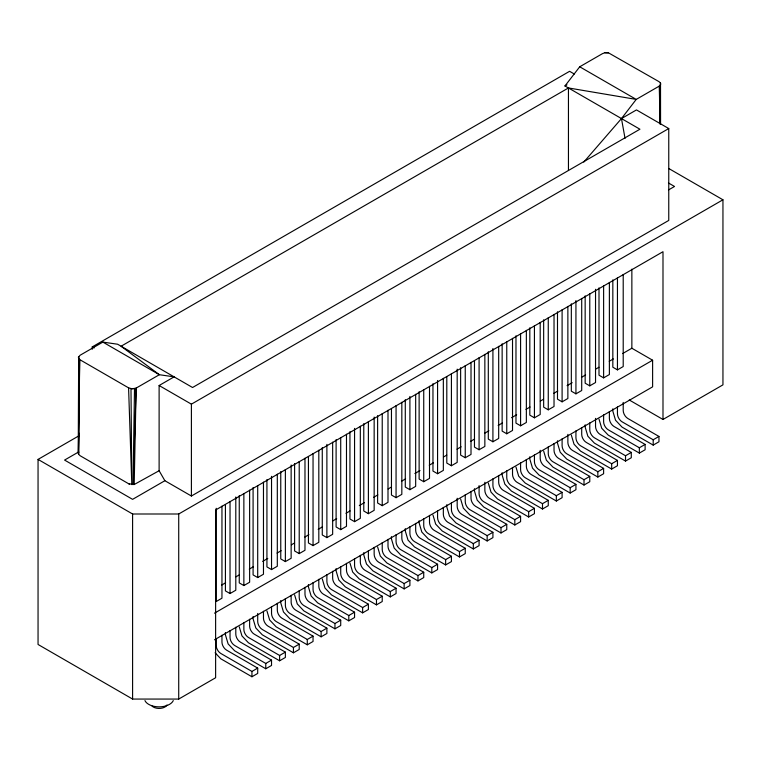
<?xml version="1.0" encoding="UTF-8"?>
<svg xmlns="http://www.w3.org/2000/svg" width="761" height="761" viewBox="0 0 761 761"><rect width="100%" height="100%" fill="white"/><g stroke="black" fill="none" stroke-linecap="round" stroke-linejoin="round"><path stroke-width="1.14" d="M102.868 342.098L159.372 374.716L174.117 376.857L159.116 385.513L159.116 470.726L134.183 484.529L128.58 483.711L80.124 455.734L78.621 454.288L79.677 359.592L78.373 357.242L80.124 355.235L102.868 342.098L117.632 344.229L192.552 387.511L639.934 129.218L564.957 85.964L579.72 66.787L602.474 53.651L604.909 52.737L608.429 52.813L658.969 81.636L660.472 82.968L660.672 84.309L658.969 86.278L636.225 99.406L621.471 118.573L583.811 162.064M78.764 432.904L78.621 454.288M134.183 484.529L136.133 388.1L159.372 374.716L121.066 346.236L568.448 87.953L636.225 99.406L579.72 66.787M78.735 452.262L78.421 452.909L78.621 356.586L78.373 453.594L79.677 359.592L128.58 387.853L132.157 388.785L136.133 388.1L133.004 484.643L134.507 388.605L130.987 388.662L131.815 484.624L128.58 387.853M92.243 349.261L92.243 346.902L569.599 71.306L574.317 74.026M564.957 85.964L566.964 84.813M629.242 399.982L662.993 419.473L662.993 251.71L215.62 510.003L215.62 677.756L178.721 699.064L132.595 699.064L38.05 644.472L38.05 459.406L79.23 435.634M78.697 451.92L64.571 460.072L132.595 499.349L164.88 480.714L191.401 496.02L668.757 220.424L668.757 128.552L636.472 109.917L621.471 118.573L625.038 138.378M159.116 385.513L191.401 404.158L668.757 128.552M668.472 189.965L674.522 186.474L668.434 182.954M38.05 459.406L132.595 513.998L178.721 513.998L722.95 199.791L722.95 384.857L662.993 419.473M221.508 585.152L225.627 582.774M235.91 576.838L238.992 575.059M249.275 569.123L253.394 566.745M262.65 561.399L267.786 558.431M277.042 553.085L281.161 550.717M291.444 544.781L294.526 542.993M304.809 537.057L308.928 534.679M318.184 529.342L322.293 526.964M332.586 521.028L336.695 518.65M345.951 513.304L350.07 510.935M359.325 505.589L364.462 502.621M373.718 497.275L377.837 494.897M388.12 488.962L391.202 487.183M401.485 481.247L405.603 478.869M414.859 473.523L419.996 470.555M429.252 465.209L433.37 462.84M443.653 456.895L446.736 455.116M457.028 449.18L461.137 446.802M470.393 441.456L474.512 439.087M484.795 433.152L488.904 430.774M498.16 425.428L502.279 423.049M511.535 417.713L516.671 414.745M525.927 409.399L530.046 407.021M540.329 401.085L543.411 399.306M553.694 393.361L557.813 390.992M567.069 385.646L572.215 382.678M581.471 377.332L585.58 374.954M595.863 369.018L598.955 367.24M609.238 361.304L613.347 358.926M622.603 353.58L631.858 348.243L652.615 360.219L652.615 386.845L214.497 639.792M225.418 504.714L225.418 590.888L230.031 593.551L235.796 590.222L235.796 496.962M239.258 495.544L239.258 582.897L243.862 585.561L249.627 582.232L249.627 490.16M253.09 487.554L253.09 574.907L257.703 577.57L263.468 574.241L263.468 482.17M266.93 479.573L266.93 566.916L271.534 569.58L277.308 566.251L277.308 474.179M280.761 471.582L280.761 558.935L285.375 561.589L291.14 558.27L291.14 465.009M294.602 463.592L294.602 550.945L299.216 553.608L304.98 550.279L304.98 458.208M308.433 456.781L308.433 542.954L313.047 545.618L318.811 542.289L318.811 450.217M322.274 447.611L322.274 534.964L326.888 537.627L332.652 534.298L332.652 442.227M336.105 439.63L336.105 526.973L340.719 529.637L346.483 526.308L346.483 434.236M349.946 431.639L349.946 518.992L354.559 521.656L360.324 518.327L360.324 426.255M363.777 423.649L363.777 511.002L368.391 513.665L374.155 510.336L374.155 417.085M377.618 415.658L377.618 503.011L382.231 505.675L387.996 502.346L387.996 410.274M391.458 408.857L391.458 495.021L396.062 497.684L401.827 494.355L401.827 402.284M405.29 399.687L405.29 487.04L409.903 489.703L415.668 486.374L415.668 394.293M419.13 391.696L419.13 479.05L423.734 481.713L429.508 478.384L429.508 386.312M432.961 383.706L432.961 471.059L437.575 473.723L443.34 470.393L443.34 378.322M446.802 376.904L446.802 463.069L451.416 465.732L457.18 462.403L457.18 369.152M460.633 367.734L460.633 455.088L465.247 457.742L471.011 454.422L471.011 362.341M474.474 360.923L474.474 447.097L479.088 449.761L484.852 446.431L484.852 354.36M488.305 351.753L488.305 439.107L492.919 441.77L498.683 438.441L498.683 346.369M502.146 343.763L502.146 431.116L506.759 433.78L512.524 430.45L512.524 338.379M515.977 335.782L515.977 423.126L520.591 425.789L526.355 422.46L526.355 330.388M529.818 327.791L529.818 415.145L534.431 417.808L540.196 414.479L540.196 322.398M543.658 319.801L543.658 407.154L548.262 409.818L554.027 406.488L554.027 314.417M557.49 311.81L557.49 399.164L562.103 401.827L567.868 398.498L567.868 306.426M571.33 303.82L571.33 391.173L575.934 393.837L581.708 390.507L581.708 298.436M585.161 295.839L585.161 383.192L589.775 385.846L595.54 382.526L595.54 289.266M599.002 287.848L599.002 375.202L603.616 377.865L609.38 374.536L609.38 282.464M612.833 279.858L612.833 367.211L617.447 369.875L623.211 366.545L623.211 274.474M214.497 613.166L652.615 360.219M216.191 638.546L216.191 645.471A6.526 3.767 60 0 0 220.804 653.461L251.939 671.43L257.703 668.11L257.703 673.428L251.939 676.757L220.804 658.788L215.097 652.757M230.031 630.565L230.031 637.48A6.526 3.767 60 0 0 234.645 645.471L265.77 663.449L271.534 660.12L271.534 665.447L265.77 668.776L234.645 650.798L228.119 643.911L225.418 634.817L225.418 632.515M243.862 622.574L243.862 629.499A6.526 3.767 60 0 0 248.476 637.48L279.61 655.459L285.375 652.129L285.375 657.456L279.61 660.786L248.476 642.807L241.96 635.92L239.258 626.836M257.703 613.433L257.703 621.509A6.526 3.767 60 0 0 262.317 629.499L293.442 647.468L299.216 644.139L299.216 649.466L293.442 652.795L262.317 634.826L255.791 627.939L253.09 618.845L253.09 616.534M271.534 606.593L271.534 613.518A6.526 3.767 60 0 0 276.148 621.509L307.282 639.478L313.047 636.148L313.047 641.475L307.282 644.805L276.148 626.836L269.632 619.949L266.93 610.855M285.375 598.612L285.375 605.528A6.526 3.767 60 0 0 289.989 613.518L321.123 631.497L326.888 628.167L326.888 633.494L321.123 636.814L289.989 618.845L283.463 611.958L280.761 602.864L280.761 600.562M299.216 590.622L299.216 597.547A6.526 3.767 60 0 0 303.82 605.528L334.954 623.506L340.719 620.177L340.719 625.504L334.954 628.833L303.82 610.855L297.304 603.968L294.602 594.883M313.047 582.631L313.047 589.556A6.526 3.767 60 0 0 317.66 597.547L348.795 615.516L354.559 612.186L354.559 617.513L348.795 620.843L317.66 602.864L311.135 595.987L308.433 586.893L308.433 584.581M326.888 574.641L326.888 581.566A6.526 3.767 60 0 0 331.492 589.556L362.626 607.525L368.391 604.196L368.391 609.523L362.626 612.852L331.492 594.883L324.976 587.996L322.274 578.902M340.719 566.65L340.719 573.575A6.526 3.767 60 0 0 345.332 581.566L376.467 599.535L382.231 596.215L382.231 601.532L376.467 604.862L345.332 586.893L338.807 580.006L336.105 570.912L336.105 568.61M354.559 558.669L354.559 565.585A6.526 3.767 60 0 0 359.173 573.575L390.298 591.554L396.062 588.224L396.062 593.551L390.298 596.881L359.173 578.902L352.647 572.015L349.946 562.931M368.391 550.679L368.391 557.604A6.526 3.767 60 0 0 373.004 565.585L404.139 583.563L409.903 580.234L409.903 585.561L404.139 588.89L373.004 570.912L366.479 564.025L363.777 554.94L363.777 552.629M382.231 542.688L382.231 549.613A6.526 3.767 60 0 0 386.845 557.604L417.97 575.573L423.734 572.243L423.734 577.57L417.97 580.9L386.845 562.931L380.319 556.044L377.618 546.95M396.062 534.698L396.062 541.623A6.526 3.767 60 0 0 400.676 549.613L431.81 567.582L437.575 564.253L437.575 569.58L431.81 572.909L400.676 554.94L394.16 548.053L391.458 538.959L391.458 536.657M409.903 526.717L409.903 533.632A6.526 3.767 60 0 0 414.517 541.623L445.642 559.601L451.416 556.272L451.416 561.599L445.642 564.919L414.517 546.95L407.991 540.063L405.29 530.969L405.29 528.667M423.734 518.726L423.734 525.651A6.526 3.767 60 0 0 428.348 533.632L459.482 551.611L465.247 548.281L465.247 553.608L459.482 556.938L428.348 538.959L421.832 532.072L419.13 522.988L419.13 520.676M437.575 510.736L437.575 517.661A6.526 3.767 60 0 0 442.189 525.651L473.323 543.62L479.088 540.291L479.088 545.618L473.323 548.947L442.189 530.969L435.663 524.091L432.961 514.997M451.416 502.745L451.416 509.67A6.526 3.767 60 0 0 456.02 517.661L487.154 535.63L492.919 532.3L492.919 537.627L487.154 540.957L456.02 522.988L449.504 516.101L446.802 507.007L446.802 504.695M465.247 494.755L465.247 501.68A6.526 3.767 60 0 0 469.86 509.67L500.995 527.649L506.759 524.319L506.759 529.637L500.995 532.966L469.86 514.997L463.335 508.11L460.633 499.016M479.088 485.613L479.088 493.689A6.526 3.767 60 0 0 483.692 501.68L514.826 519.658L520.591 516.329L520.591 521.656L514.826 524.985L483.692 507.007L477.176 500.12L474.474 491.035L474.474 488.724M492.919 478.783L492.919 485.708A6.526 3.767 60 0 0 497.532 493.689L528.667 511.668L534.431 508.338L534.431 513.665L528.667 516.995L497.532 499.016L491.007 492.139L488.305 483.045M506.759 470.793L506.759 477.718A6.526 3.767 60 0 0 511.373 485.708L542.498 503.677L548.262 500.348L548.262 505.675L542.498 509.004L511.373 491.035L504.847 484.148L502.146 475.054L502.146 472.743M520.591 462.802L520.591 469.727A6.526 3.767 60 0 0 525.204 477.718L556.339 495.687L562.103 492.367L562.103 497.684L556.339 501.014L525.204 483.045L518.679 476.158L515.977 467.064M534.431 454.821L534.431 461.737A6.526 3.767 60 0 0 539.045 469.727L570.17 487.706L575.934 484.377L575.934 489.703L570.17 493.033L539.045 475.054L532.519 468.167L529.818 459.073L529.818 456.771M548.262 446.831L548.262 453.756A6.526 3.767 60 0 0 552.876 461.737L584.01 479.715L589.775 476.386L589.775 481.713L584.01 485.042L552.876 467.064L546.36 460.177L543.658 451.092M562.103 438.84L562.103 445.765A6.526 3.767 60 0 0 566.717 453.756L597.842 471.725L603.616 468.395L603.616 473.723L597.842 477.052L566.717 459.073L560.191 452.196L557.49 443.102L557.49 440.79M575.934 430.85L575.934 437.775A6.526 3.767 60 0 0 580.548 445.765L611.682 463.734L617.447 460.405L617.447 465.732L611.682 469.061L580.548 451.092L574.032 444.205L571.33 435.111M589.775 422.859L589.775 429.784A6.526 3.767 60 0 0 594.389 437.775L625.523 455.753L631.288 452.424L631.288 457.751L625.523 461.071L594.389 443.102L587.863 436.215L585.161 427.121L585.161 424.819M603.616 414.878L603.616 421.803A6.526 3.767 60 0 0 608.22 429.784L639.354 447.763L645.119 444.434L645.119 449.761L639.354 453.09L608.22 435.111L601.704 428.224L599.002 419.14M617.447 406.888L617.447 413.813A6.526 3.767 60 0 0 622.06 421.803L653.195 439.772L658.959 436.443L658.959 441.77L653.195 445.099L622.06 427.121L615.535 420.243L612.833 411.149L612.833 408.838M604.909 52.737L608.429 52.813M128.58 483.711L129.589 484.177M668.748 168.495L722.95 199.791M658.959 436.443L627.825 418.474A6.526 3.767 60 0 1 623.211 410.483L623.211 402.407M645.119 444.434L613.984 426.455A6.526 3.767 60 0 1 609.38 418.474L609.38 411.549M631.288 452.424L600.153 434.445A6.526 3.767 60 0 1 595.54 426.455L595.54 418.379M617.447 460.405L586.312 442.436A6.526 3.767 60 0 1 581.708 434.445L581.708 427.52M603.616 468.395L572.481 450.426A6.526 3.767 60 0 1 567.868 442.436L567.868 434.36M589.775 476.386L558.641 458.407A6.526 3.767 60 0 1 554.027 450.426L554.027 443.501M575.934 484.377L544.809 466.398A6.526 3.767 60 0 1 540.196 458.407L540.196 450.331M562.103 492.367L530.969 474.388A6.526 3.767 60 0 1 526.355 466.398L526.355 459.473M548.262 500.348L517.138 482.379A6.526 3.767 60 0 1 512.524 474.388L512.524 467.463M534.431 508.338L503.297 490.369A6.526 3.767 60 0 1 498.683 482.379L498.683 475.454M520.591 516.329L489.466 498.35A6.526 3.767 60 0 1 484.852 490.369L484.852 482.284M506.759 524.319L475.625 506.341A6.526 3.767 60 0 1 471.011 498.35L471.011 491.435M492.919 532.3L461.784 514.331A6.526 3.767 60 0 1 457.18 506.341L457.18 498.265M479.088 540.291L447.953 522.322A6.526 3.767 60 0 1 443.34 514.331L443.34 507.406M465.247 548.281L434.112 530.303A6.526 3.767 60 0 1 429.508 522.322L429.508 515.397M92.243 346.902L94.126 347.996M451.416 556.272L420.281 538.293A6.526 3.767 60 0 1 415.668 530.303L415.668 523.387M437.575 564.253L406.441 546.284A6.526 3.767 60 0 1 401.827 538.293L401.827 531.368M423.734 572.243L392.609 554.274A6.526 3.767 60 0 1 387.996 546.284L387.996 539.359M409.903 580.234L378.769 562.265A6.526 3.767 60 0 1 374.155 554.274L374.155 547.349M396.062 588.224L364.938 570.246A6.526 3.767 60 0 1 360.324 562.265L360.324 555.34M382.231 596.215L351.097 578.236A6.526 3.767 60 0 1 346.483 570.246L346.483 563.33M368.391 604.196L337.266 586.227A6.526 3.767 60 0 1 332.652 578.236L332.652 571.311M354.559 612.186L323.425 594.217A6.526 3.767 60 0 1 318.811 586.227L318.811 579.302M340.719 620.177L309.584 602.198A6.526 3.767 60 0 1 304.98 594.217L304.98 587.292M326.888 628.167L295.753 610.189A6.526 3.767 60 0 1 291.14 602.198L291.14 595.283M313.047 636.148L281.912 618.179A6.526 3.767 60 0 1 277.308 610.189L277.308 603.264M299.216 644.139L268.081 626.17A6.526 3.767 60 0 1 263.468 618.179L263.468 611.254M285.375 652.129L254.241 634.16A6.526 3.767 60 0 1 249.627 626.17L249.627 619.245M271.534 660.12L240.409 642.141A6.526 3.767 60 0 1 235.796 634.16L235.796 627.235M257.703 668.11L226.569 650.132A6.526 3.767 60 0 1 221.955 642.141L221.955 635.216M159.116 470.726L164.88 480.714M659.93 123.586L659.407 85.993L659.835 123.862M653.195 439.772L653.195 445.099M639.354 447.763L639.354 453.09M631.858 269.147L631.858 348.243M625.523 455.753L625.523 461.071M617.447 277.803L617.447 369.875M611.682 463.734L611.682 469.061M603.616 285.794L603.616 377.865M597.842 471.725L597.842 477.052M589.775 293.775L589.775 385.846M584.01 479.715L584.01 485.042M575.934 300.585L575.934 393.837M570.17 487.706L570.17 493.033M568.448 87.953L568.448 170.397M562.103 309.756L562.103 401.827M556.339 495.687L556.339 501.014M548.262 317.746L548.262 409.818M542.498 503.677L542.498 509.004M534.431 325.727L534.431 417.808M528.667 511.668L528.667 516.995M520.591 333.718L520.591 425.789M514.826 519.658L514.826 524.985M506.759 341.708L506.759 433.78M500.995 527.649L500.995 532.966M492.919 348.519L492.919 441.77M487.154 535.63L487.154 540.957M479.088 357.68L479.088 449.761M473.323 543.62L473.323 548.947M465.247 365.67L465.247 457.742M459.482 551.611L459.482 556.938M451.416 373.661L451.416 465.732M445.642 559.601L445.642 564.919M437.575 380.471L437.575 473.723M431.81 567.582L431.81 572.909M423.734 389.642L423.734 481.713M417.97 575.573L417.97 580.9M409.903 396.443L409.903 489.703M404.139 583.563L404.139 588.89M396.062 405.613L396.062 497.684M390.298 591.554L390.298 596.881M382.231 413.604L382.231 505.675M376.467 599.535L376.467 604.862M368.391 421.594L368.391 513.665M362.626 607.525L362.626 612.852M354.559 428.395L354.559 521.656M348.795 615.516L348.795 620.843M340.719 437.565L340.719 529.637M334.954 623.506L334.954 628.833M326.888 444.376L326.888 537.627M321.123 631.497L321.123 636.814M313.047 453.546L313.047 545.618M307.282 639.478L307.282 644.805M299.216 461.537L299.216 553.608M293.442 647.468L293.442 652.795M285.375 469.518L285.375 561.589M279.61 655.459L279.61 660.786M271.534 476.329L271.534 569.58M265.77 663.449L265.77 668.776M257.703 485.499L257.703 577.57M251.939 671.43L251.939 676.757M243.862 493.489L243.862 585.561M230.031 501.47L230.031 593.551M221.955 506.132L221.955 598.203L216.191 601.532L216.191 508.281M191.401 404.158L191.401 496.02M178.721 513.998L178.721 699.064M132.595 513.998L132.595 699.064M173.289 700.586A14.678 8.476 0 0 1 159.116 706.864A14.678 8.476 0 0 1 144.942 700.586M166.992 704.943A8.152 4.709 0 0 1 160.181 708.386A8.152 4.709 0 0 1 152.057 706.075M660.472 82.968L660.5 124.186L660.472 82.968"/></g></svg>
